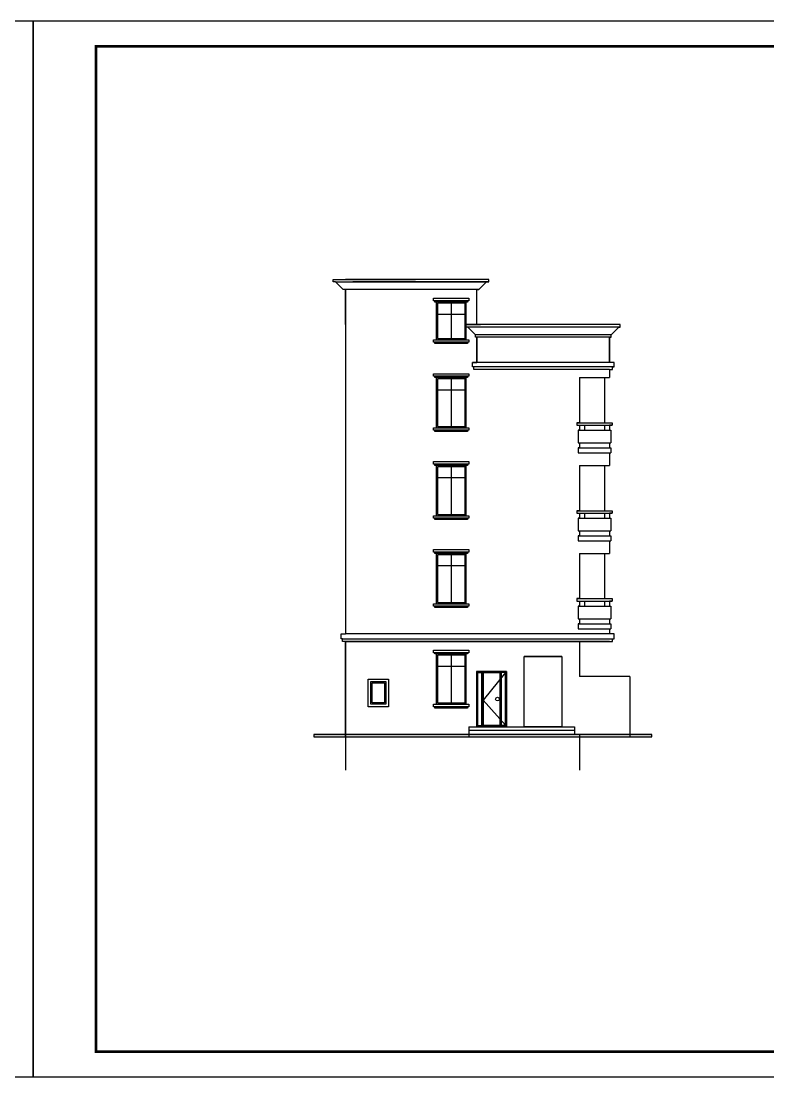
# Model space of a CAD drawing. Extents: x 2265485 to 2764500, y -717688 to -411246.
# Drawn here: x 2591765 to 2621465, y -717688 to -675688 of the extents above; entities that cross this region are included whole.
import ezdxf

# ---------------------------------------------------------------- set-up
doc = ezdxf.new("R2010")
doc.units = 0
doc.header["$LTSCALE"] = 1000
doc.header["$MEASUREMENT"] = 0
for name, color, linetype in [('00L-构造看线', 214, 'CONTINUOUS'), ('AXIS', 151, 'CONTINUOUS'), ('BALCONY', 54, 'CONTINUOUS'), ('E_WINDOW', 140, 'CONTINUOUS'), ('fur', 253, 'CONTINUOUS'), ('l立面最前', 6, 'CONTINUOUS'), ('l立面次前', 31, 'CONTINUOUS'), ('PUB_TITLE', 4, 'CONTINUOUS'), ('图层2', 7, 'CONTINUOUS')]:
    doc.layers.add(name, color=color, linetype=linetype)

msp = doc.modelspace()

# ---------------------------------------------------------------- hatches: boundary and pattern name
at = {"layer": '图层2'}
h = msp.add_hatch(color=256, dxfattribs=at)
h.dxf.hatch_style = 1
h.paths.add_polyline_path([(2616855.9, -704063.5), (2603407.5, -704063.5), (2603407.5, -704163.5), (2616855.9, -704163.5)])

# ---------------------------------------------------------------- linework, layer by layer
at = {"layer": '00L-构造看线'}
for p, q in [((2604271.9, -686063.5), (2610371.9, -686063.5)), ((2610371.9, -686063.5), (2604951.9, -686063.5))]:
    msp.add_line(p, q, dxfattribs=at)
for points in [[(2609570.3, -686813.5), (2608167.3, -686813.5), (2608167.3, -686713.5), (2609570.3, -686713.5)], [(2609521.9, -686863.5), (2608218.8, -686863.5), (2608218.8, -686813.5), (2609521.9, -686813.5)], [(2609571.9, -688463.5), (2608168.8, -688463.5), (2608168.8, -688363.5), (2609571.9, -688363.5)], [(2609571.9, -688463.5), (2608168.8, -688463.5), (2608168.8, -688363.5), (2609571.9, -688363.5)], [(2609521.9, -688513.5), (2608218.8, -688513.5), (2608218.8, -688463.5), (2609521.9, -688463.5)], [(2609521.9, -688513.5), (2608218.8, -688513.5), (2608218.8, -688463.5), (2609521.9, -688463.5)], [(2609570.3, -689813.5), (2608167.3, -689813.5), (2608167.3, -689713.5), (2609570.3, -689713.5)], [(2609521.9, -689863.5), (2608218.8, -689863.5), (2608218.8, -689813.5), (2609521.9, -689813.5)], [(2609571.9, -691963.5), (2608168.8, -691963.5), (2608168.8, -691863.5), (2609571.9, -691863.5)], [(2609521.9, -692013.5), (2608218.8, -692013.5), (2608218.8, -691963.5), (2609521.9, -691963.5)], [(2609570.3, -693313.5), (2608167.3, -693313.5), (2608167.3, -693213.5), (2609570.3, -693213.5)], [(2609521.9, -693363.5), (2608218.8, -693363.5), (2608218.8, -693313.5), (2609521.9, -693313.5)], [(2609571.9, -695463.5), (2608168.8, -695463.5), (2608168.8, -695363.5), (2609571.9, -695363.5)], [(2609521.9, -695513.5), (2608218.8, -695513.5), (2608218.8, -695463.5), (2609521.9, -695463.5)], [(2609570.3, -696813.5), (2608167.3, -696813.5), (2608167.3, -696713.5), (2609570.3, -696713.5)], [(2609521.9, -696863.5), (2608218.8, -696863.5), (2608218.8, -696813.5), (2609521.9, -696813.5)], [(2609571.9, -698963.5), (2608168.8, -698963.5), (2608168.8, -698863.5), (2609571.9, -698863.5)], [(2609521.9, -699013.5), (2608218.8, -699013.5), (2608218.8, -698963.5), (2609521.9, -698963.5)], [(2609570.3, -700813.5), (2608167.3, -700813.5), (2608167.3, -700713.5), (2609570.3, -700713.5)], [(2609521.9, -700863.5), (2608218.8, -700863.5), (2608218.8, -700813.5), (2609521.9, -700813.5)], [(2609571.9, -702963.5), (2608168.8, -702963.5), (2608168.8, -702863.5), (2609571.9, -702863.5)], [(2609521.9, -703013.5), (2608218.8, -703013.5), (2608218.8, -702963.5), (2609521.9, -702963.5)]]:
    msp.add_lwpolyline(points, close=True, dxfattribs=at)
at = {"layer": 'AXIS'}
for p, q in [((2604671.9, -704063.5), (2604671.9, -705488.6)), ((2613971.9, -704063.5), (2613971.9, -705488.6))]:
    msp.add_line(p, q, dxfattribs=at)
at = {"layer": 'BALCONY'}
for p, q in [((2613871.9, -691663.5), (2615271.9, -691663.5)), ((2613871.9, -691663.5), (2613871.9, -691763.5)), ((2613871.9, -691763.5), (2615271.9, -691763.5)), ((2613921.9, -691963.5), (2615221.9, -691963.5)), ((2613921.9, -691963.5), (2613921.9, -692463.5)), ((2613971.9, -691763.5), (2613971.9, -691963.5)), ((2614171.9, -691763.5), (2614171.9, -691963.5)), ((2614971.9, -691763.5), (2614971.9, -691963.5)), ((2613921.9, -692463.5), (2615221.9, -692463.5)), ((2613971.9, -692463.5), (2613971.9, -692663.5)), ((2613921.9, -692663.5), (2615221.9, -692663.5)), ((2613921.9, -692663.5), (2613921.9, -692863.5)), ((2613871.9, -695163.5), (2615271.9, -695163.5)), ((2613871.9, -695163.5), (2613871.9, -695263.5)), ((2613871.9, -695263.5), (2615271.9, -695263.5)), ((2613921.9, -695463.5), (2615221.9, -695463.5)), ((2613921.9, -695463.5), (2613921.9, -695963.5)), ((2613971.9, -695263.5), (2613971.9, -695463.5)), ((2614171.9, -695263.5), (2614171.9, -695463.5)), ((2614971.9, -695263.5), (2614971.9, -695463.5)), ((2613921.9, -695963.5), (2615221.9, -695963.5)), ((2613921.9, -696163.5), (2615221.9, -696163.5)), ((2613921.9, -696163.5), (2613921.9, -696363.5)), ((2613971.9, -695963.5), (2613971.9, -696163.5)), ((2613871.9, -698663.5), (2615271.9, -698663.5)), ((2613871.9, -698663.5), (2613871.9, -698763.5)), ((2613871.9, -698763.5), (2615271.9, -698763.5)), ((2613971.9, -698763.5), (2613971.9, -698963.5)), ((2614171.9, -698763.5), (2614171.9, -698963.5)), ((2614971.9, -698763.5), (2614971.9, -698963.5)), ((2613921.9, -698963.5), (2615221.9, -698963.5)), ((2613921.9, -698963.5), (2613921.9, -699463.5)), ((2613921.9, -699463.5), (2615221.9, -699463.5)), ((2613921.9, -699663.5), (2615221.9, -699663.5)), ((2613921.9, -699663.5), (2613921.9, -699863.5)), ((2613971.9, -699463.5), (2613971.9, -699663.5))]:
    msp.add_line(p, q, dxfattribs=at)
at = {"layer": 'E_WINDOW'}
for p, q in [((2608871.9, -686913.5), (2608871.9, -688313.5)), ((2609471.9, -687363.5), (2608271.9, -687363.5)), ((2608871.9, -689913.5), (2608871.9, -691813.5)), ((2609471.9, -690363.5), (2608271.9, -690363.5)), ((2608871.9, -693413.5), (2608871.9, -695313.5)), ((2609471.9, -693863.5), (2608271.9, -693863.5)), ((2608871.9, -696913.5), (2608871.9, -698813.5)), ((2609471.9, -697363.5), (2608271.9, -697363.5)), ((2608871.9, -700913.5), (2608871.9, -702813.5)), ((2613271.9, -700963.5), (2611771.9, -700963.5)), ((2609471.9, -701363.5), (2608271.9, -701363.5)), ((2611071.9, -701563.5), (2610071.9, -701563.5)), ((2610101.9, -703733.5), (2610101.9, -701563.5)), ((2611041.9, -701563.5), (2610101.9, -701563.5)), ((2611031.9, -701603.5), (2610141.9, -701603.5)), ((2610141.9, -701603.5), (2610141.9, -703693.5)), ((2611031.9, -701603.5), (2610141.9, -702698.5)), ((2611031.9, -703693.5), (2611031.9, -701603.5)), ((2611071.9, -701563.5), (2611071.9, -703733.5)), ((2610141.9, -702698.5), (2611031.9, -703693.5)), ((2610101.9, -703733.5), (2611041.9, -703733.5)), ((2610141.9, -703693.5), (2611031.9, -703693.5))]:
    msp.add_line(p, q, dxfattribs=at)
for points in [[(2608271.9, -688363.5), (2609471.9, -688363.5), (2609471.9, -686863.5), (2608271.9, -686863.5)], [(2608321.9, -688313.5), (2609421.9, -688313.5), (2609421.9, -686913.5), (2608321.9, -686913.5)], [(2608271.9, -691863.5), (2609471.9, -691863.5), (2609471.9, -689863.5), (2608271.9, -689863.5)], [(2608321.9, -691813.5), (2609421.9, -691813.5), (2609421.9, -689913.5), (2608321.9, -689913.5)], [(2608271.9, -695363.5), (2609471.9, -695363.5), (2609471.9, -693363.5), (2608271.9, -693363.5)], [(2608321.9, -695313.5), (2609421.9, -695313.5), (2609421.9, -693413.5), (2608321.9, -693413.5)], [(2608271.9, -698863.5), (2609471.9, -698863.5), (2609471.9, -696863.5), (2608271.9, -696863.5)], [(2608321.9, -698813.5), (2609421.9, -698813.5), (2609421.9, -696913.5), (2608321.9, -696913.5)], [(2608271.9, -702863.5), (2609471.9, -702863.5), (2609471.9, -700863.5), (2608271.9, -700863.5)], [(2608321.9, -702813.5), (2609421.9, -702813.5), (2609421.9, -700913.5), (2608321.9, -700913.5)], [(2611771.9, -700963.5), (2613271.9, -700963.5), (2613271.9, -703763.5), (2611771.9, -703763.5)], [(2610071.9, -703763.5), (2611071.9, -703763.5), (2611071.9, -701563.5), (2610071.9, -701563.5)], [(2606271.9, -702863.5), (2605671.9, -702863.5), (2605671.9, -701963.5), (2606271.9, -701963.5)], [(2606221.9, -702813.5), (2605721.9, -702813.5), (2605721.9, -702013.5), (2606221.9, -702013.5)]]:
    msp.add_lwpolyline(points, close=True, dxfattribs=at)
msp.add_lwpolyline([(2611041.9, -703733.5), (2611041.9, -701563.5)], dxfattribs=at)
at = {"layer": 'fur'}
for points in [[(2609871.9, -703763.5), (2610871.9, -703763.5), (2610871.9, -701563.5), (2609871.9, -701563.5)], [(2609921.9, -703713.5), (2610821.9, -703713.5), (2610821.9, -701613.5), (2609921.9, -701613.5)]]:
    msp.add_lwpolyline(points, close=True, dxfattribs=at)
msp.add_circle((2610710.1, -702661.1), 73.3, dxfattribs=at)
at = {"layer": 'l立面最前'}
for p, q in [((2604671.9, -686363.5), (2604671.9, -689543.5)), ((2609971.9, -686363.5), (2604671.9, -686363.5)), ((2609871.9, -686363.5), (2609871.9, -687763.5)), ((2609891.9, -688263.5), (2609891.9, -689263.5)), ((2609891.9, -688263.5), (2609891.9, -689263.5)), ((2615171.9, -688263.5), (2615171.9, -689263.5)), ((2604671.9, -689543.5), (2604671.9, -700063.5)), ((2615171.9, -689263.5), (2609711.9, -689263.5)), ((2615171.9, -689543.5), (2615171.9, -689863.5)), ((2613971.9, -689863.5), (2615171.9, -689863.5)), ((2613971.9, -689863.5), (2613971.9, -691663.5)), ((2615271.9, -691663.5), (2615271.9, -691763.5)), ((2615171.9, -691763.5), (2615171.9, -691963.5)), ((2615171.9, -691763.5), (2615171.9, -691963.5)), ((2615171.9, -691763.5), (2615171.9, -691963.5)), ((2615221.9, -691963.5), (2615221.9, -692463.5)), ((2615171.9, -692463.5), (2615171.9, -692663.5)), ((2615171.9, -692463.5), (2615171.9, -692663.5)), ((2615171.9, -692463.5), (2615171.9, -692663.5)), ((2615171.9, -692863.5), (2615171.9, -693363.5)), ((2615221.9, -692663.5), (2615221.9, -692863.5)), ((2613971.9, -693363.5), (2615171.9, -693363.5)), ((2613971.9, -693363.5), (2613971.9, -695163.5)), ((2615171.9, -695263.5), (2615171.9, -695463.5)), ((2615171.9, -695263.5), (2615171.9, -695463.5)), ((2615171.9, -695263.5), (2615171.9, -695463.5)), ((2615221.9, -695463.5), (2615221.9, -695963.5)), ((2615271.9, -695163.5), (2615271.9, -695263.5)), ((2615171.9, -695963.5), (2615171.9, -696163.5)), ((2615171.9, -695963.5), (2615171.9, -696163.5)), ((2615171.9, -695963.5), (2615171.9, -696163.5)), ((2615221.9, -696163.5), (2615221.9, -696363.5)), ((2615171.9, -696363.5), (2615171.9, -696863.5)), ((2613971.9, -696863.5), (2615171.9, -696863.5)), ((2613971.9, -696863.5), (2613971.9, -698663.5)), ((2615171.9, -698763.5), (2615171.9, -698963.5)), ((2615171.9, -698763.5), (2615171.9, -698963.5)), ((2615271.9, -698663.5), (2615271.9, -698763.5)), ((2615221.9, -698963.5), (2615221.9, -699463.5)), ((2615171.9, -699463.5), (2615171.9, -699663.5)), ((2615221.9, -699663.5), (2615221.9, -699863.5)), ((2615171.9, -699863.5), (2615171.9, -700063.5)), ((2604671.9, -700363.5), (2604671.9, -704163.5)), ((2604671.9, -700363.5), (2615171.9, -700363.5)), ((2615171.9, -700363.5), (2604671.9, -700363.5)), ((2604671.9, -704163.5), (2604671.9, -700363.5)), ((2613971.9, -700363.5), (2613971.9, -701763.5)), ((2615971.9, -701763.5), (2613971.9, -701763.5)), ((2615971.9, -701763.5), (2615971.9, -704163.5)), ((2615971.9, -701763.5), (2615971.9, -704063.5)), ((2609571.9, -703763.5), (2609571.9, -704163.5)), ((2613771.9, -703913.5), (2609571.9, -703913.5))]:
    msp.add_line(p, q, dxfattribs=at)
for points in [[(2604671.9, -687763.5), (2604671.9, -686363.5), (2604571.9, -686363.5), (2604271.9, -686063.5), (2604171.9, -686063.5), (2604171.9, -685963.5), (2607445.6, -685963.5)], [(2609871.9, -686363.5), (2609871.9, -686363.5), (2609971.9, -686363.5), (2610271.9, -686063.5), (2610371.9, -686063.5), (2610371.9, -685963.5), (2604671.9, -685963.5)], [(2609891.9, -689543.5), (2609771.9, -689543.5), (2609771.9, -689443.5), (2609711.9, -689443.5), (2609711.9, -689263.5), (2609891.9, -689263.5), (2609891.9, -688263.5), (2609831.9, -688263.5), (2609831.9, -688163.5), (2609531.9, -687863.5), (2609471.9, -687863.5), (2609471.9, -687763.5), (2610034.8, -687763.5)], [(2615171.9, -689543.5), (2615291.9, -689543.5), (2615291.9, -689443.5), (2615351.9, -689443.5), (2615351.9, -689263.5), (2615171.9, -689263.5), (2615171.9, -688263.5), (2615231.9, -688263.5), (2615231.9, -688163.5), (2615531.9, -687863.5), (2615591.9, -687863.5), (2615591.9, -687763.5), (2609471.9, -687763.5)], [(2615171.9, -689263.5), (2615171.9, -688263.5)], [(2613971.9, -691663.5), (2613871.9, -691663.5), (2613871.9, -691763.5), (2613971.9, -691763.5), (2613971.9, -691963.5), (2613921.9, -691963.5), (2613921.9, -692463.5), (2613971.9, -692463.5), (2613971.9, -692663.5), (2613921.9, -692663.5), (2613921.9, -692863.5), (2615221.9, -692863.5)], [(2613971.9, -691663.5), (2615271.9, -691663.5), (2615271.9, -691763.5), (2615171.9, -691763.5), (2615171.9, -691963.5)], [(2613971.9, -695163.5), (2613871.9, -695163.5), (2613871.9, -695263.5), (2613971.9, -695263.5), (2613971.9, -695463.5), (2613921.9, -695463.5), (2613921.9, -695963.5), (2613971.9, -695963.5), (2613971.9, -696163.5), (2613921.9, -696163.5), (2613921.9, -696363.5), (2615221.9, -696363.5)], [(2613971.9, -695163.5), (2615271.9, -695163.5), (2615271.9, -695263.5), (2615171.9, -695263.5), (2615171.9, -695463.5)], [(2613971.9, -698663.5), (2613871.9, -698663.5), (2613871.9, -698763.5), (2613971.9, -698763.5), (2613971.9, -698963.5), (2613921.9, -698963.5), (2613921.9, -699463.5), (2613971.9, -699463.5), (2613971.9, -699663.5), (2613921.9, -699663.5), (2613921.9, -699863.5), (2615221.9, -699863.5)], [(2613971.9, -698663.5), (2615271.9, -698663.5), (2615271.9, -698763.5), (2615171.9, -698763.5), (2615171.9, -698963.5)], [(2615171.9, -700363.5), (2604551.9, -700363.5), (2604551.9, -700263.5), (2604491.9, -700263.5), (2604491.9, -700063.5), (2604671.9, -700063.5)], [(2604671.9, -700363.5), (2615291.9, -700363.5), (2615291.9, -700263.5), (2615351.9, -700263.5), (2615351.9, -700063.5), (2615171.9, -700063.5)], [(2609571.9, -703763.5), (2613271.9, -703763.5), (2613771.9, -703763.5), (2613771.9, -703913.5), (2613771.9, -704063.5)]]:
    msp.add_lwpolyline(points, dxfattribs=at)
msp.add_lwpolyline([(2616855.9, -704063.5), (2603407.5, -704063.5), (2603407.5, -704163.5), (2616855.9, -704163.5)], close=True, dxfattribs=at)
at = {"layer": 'l立面次前'}
for p, q in [((2615591.9, -687863.5), (2609471.9, -687863.5)), ((2615231.9, -688163.5), (2609831.9, -688163.5)), ((2615231.9, -688263.5), (2609831.9, -688263.5)), ((2615351.9, -689263.5), (2609711.9, -689263.5)), ((2615351.9, -689443.5), (2609711.9, -689443.5)), ((2615171.9, -689543.5), (2609771.9, -689543.5)), ((2614971.9, -689863.5), (2614971.9, -691663.5)), ((2614971.9, -693363.5), (2614971.9, -695163.5)), ((2614971.9, -696863.5), (2614971.9, -698663.5)), ((2615171.9, -700063.5), (2604671.9, -700063.5)), ((2604551.9, -700263.5), (2615351.9, -700263.5)), ((2615171.9, -700363.5), (2604671.9, -700363.5))]:
    msp.add_line(p, q, dxfattribs=at)
msp.add_lwpolyline([(2606371.9, -702963.5), (2605571.9, -702963.5), (2605571.9, -701863.5), (2606371.9, -701863.5)], close=True, dxfattribs=at)
at = {"layer": 'PUB_TITLE', "color": 7}
for points in [[(2532840, -717688.1), (2592240, -717688.1), (2592240, -675688.1), (2532840, -675688.1)], [(2592240, -717688.1), (2651640, -717688.1), (2651640, -675688.1), (2592240, -675688.1)]]:
    msp.add_lwpolyline(points, close=True, dxfattribs=at)
at = {"layer": 'PUB_TITLE', "color": 7, "const_width": 100}
msp.add_lwpolyline([(2594740, -716688.1), (2650640, -716688.1), (2650640, -676688.1), (2594740, -676688.1)], close=True, dxfattribs=at)

doc.saveas('drawing.dxf')
